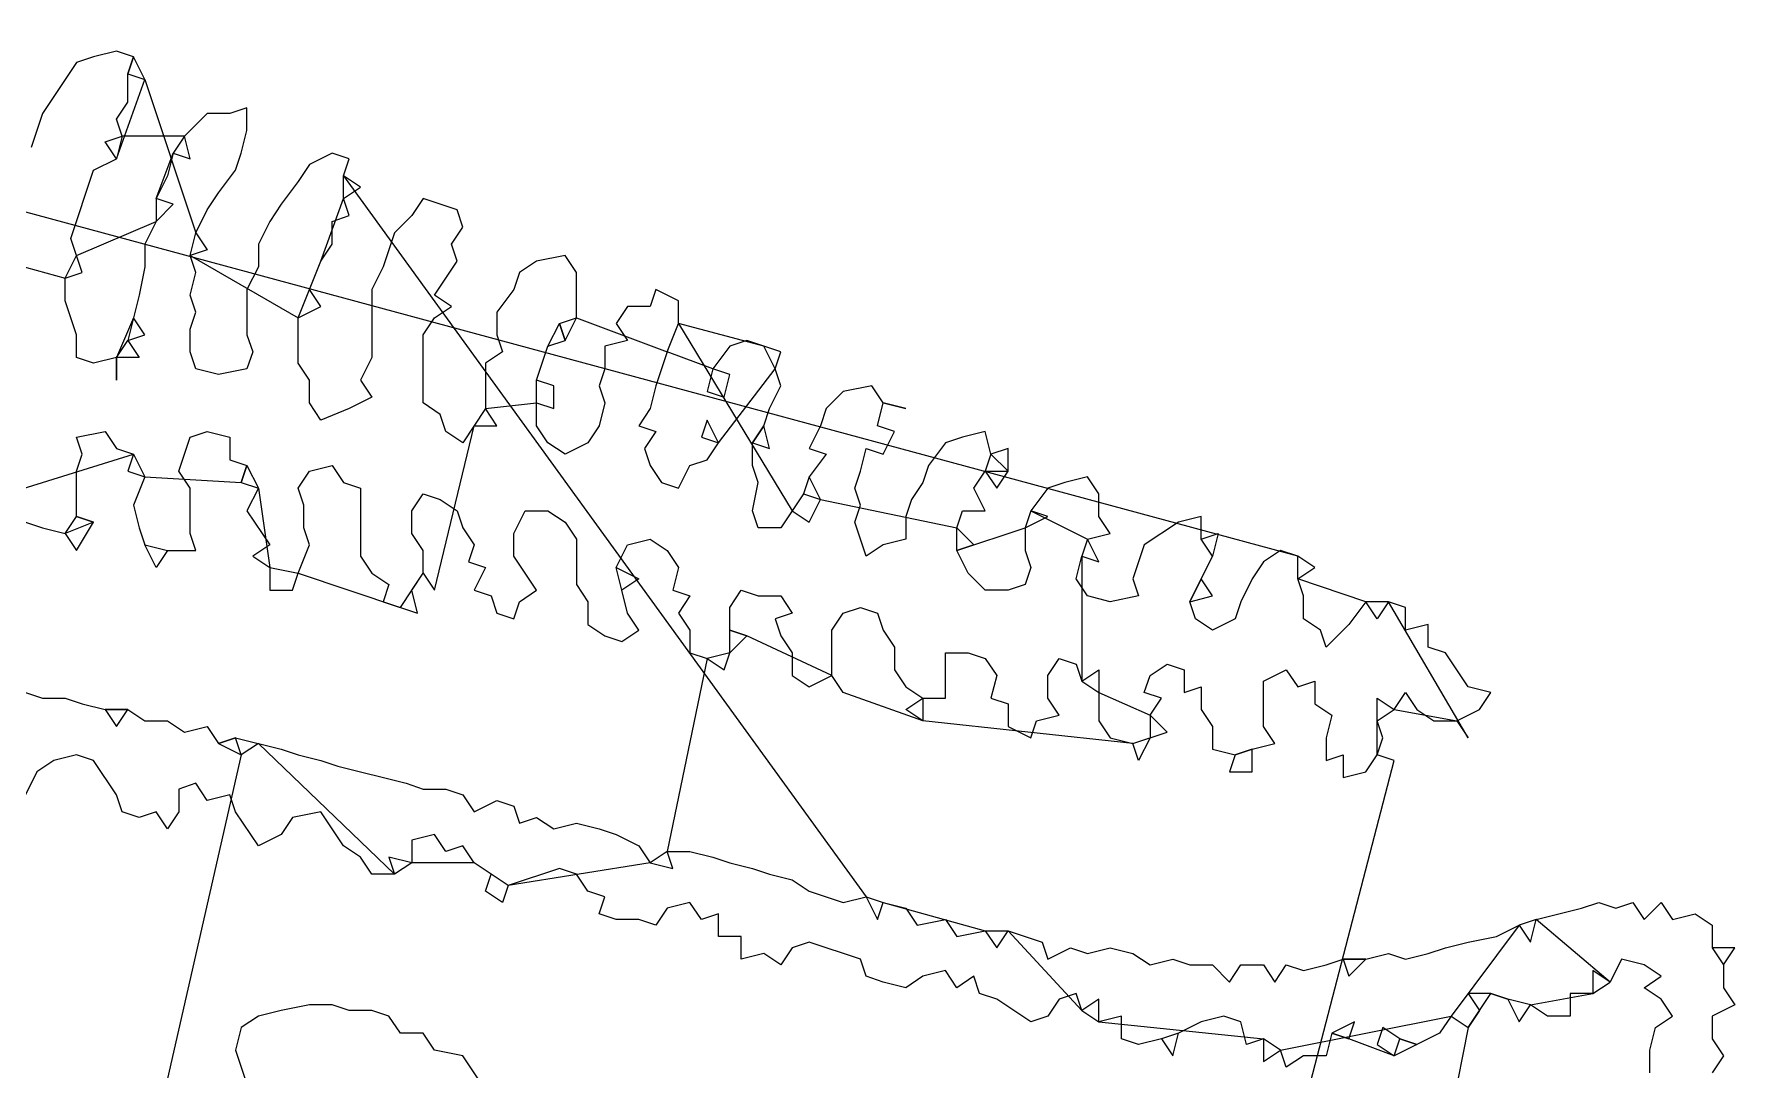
# Model space of a CAD drawing. Header units: metres. Extents: x 15 to 2853, y 44 to 1438.
# Drawn here: x 2553.5 to 2853, y 848.5 to 1031 of the extents above; entities that cross this region are included whole.
import ezdxf

# ---------------------------------------------------------------- set-up
doc = ezdxf.new("R2010")
doc.units = ezdxf.units.M
doc.layers.add('Draw', color=2, linetype='CONTINUOUS')
doc.layers.add('Skip', color=1, linetype='CONTINUOUS')

msp = doc.modelspace()

# ---------------------------------------------------------------- linework, layer by layer
at = {"layer": 'draw'}
for p, q in [((2568, 1028), (2564, 1027)), ((2571, 1027), (2568, 1028)), ((2561, 1026), (2555, 1017)), ((2564, 1027), (2561, 1026)), ((2570, 1024), (2571, 1027)), ((2573, 1023), (2571, 1027)), ((2570, 1019), (2570, 1024)), ((2570, 1024), (2573, 1023)), ((2568, 1016), (2570, 1019)), ((2555, 1017), (2553, 1011)), ((2569, 1013), (2568, 1016)), ((2588, 1017), (2584, 1017)), ((2591, 1018), (2588, 1017)), ((2591, 1014), (2591, 1018)), ((2566, 1012), (2569, 1013)), ((2569, 1013), (2568, 1009)), ((2580, 1013), (2578, 1010)), ((2581, 1009), (2580, 1013)), ((2590, 1010), (2591, 1014)), ((2568, 1009), (2566, 1012)), ((2578, 1010), (2577, 1006)), ((2578, 1010), (2581, 1009)), ((2589, 1007), (2590, 1010)), ((2606, 1010), (2602, 1008)), ((2609, 1009), (2606, 1010)), ((2560, 995), (2564, 1007)), ((2564, 1007), (2568, 1009)), ((2586, 1003), (2589, 1007)), ((2602, 1008), (2600, 1005)), ((2608, 1006), (2609, 1009)), ((2577, 1006), (2575, 1002)), ((2600, 1005), (2597, 1001)), ((2611, 1004), (2608, 1006)), ((2608, 1002), (2608, 1006)), ((2608, 1002), (2611, 1004)), ((2575, 1002), (2575, 998)), ((2578, 1001), (2575, 1002)), ((2575, 998), (2578, 1001)), ((2584, 1000), (2586, 1003)), ((2597, 1001), (2595, 998)), ((2609, 999), (2608, 1002)), ((2622, 1002), (2620, 999)), ((2628, 1000), (2622, 1002)), ((2575, 998), (2573, 994)), ((2582, 996), (2584, 1000)), ((2595, 998), (2593, 994)), ((2606, 998), (2609, 999)), ((2606, 994), (2606, 998)), ((2620, 999), (2617, 996)), ((2629, 997), (2628, 1000)), ((2562, 989), (2560, 995)), ((2581, 992), (2582, 996)), ((2582, 996), (2584, 993)), ((2617, 996), (2615, 990)), ((2627, 994), (2629, 997)), ((2559, 988), (2561, 992)), ((2573, 994), (2573, 990)), ((2584, 993), (2581, 992)), ((2582, 989), (2581, 992)), ((2593, 994), (2593, 990)), ((2604, 991), (2606, 994)), ((2628, 991), (2627, 994)), ((2647, 992), (2642, 991)), ((2649, 989), (2647, 992)), ((2559, 988), (2562, 989)), ((2573, 990), (2572, 985)), ((2581, 985), (2582, 989)), ((2593, 990), (2591, 986)), ((2600, 981), (2604, 991)), ((2615, 990), (2613, 986)), ((2624, 985), (2628, 991)), ((2639, 989), (2638, 986)), ((2642, 991), (2639, 989)), ((2649, 981), (2649, 989)), ((2559, 984), (2559, 988)), ((2591, 986), (2591, 978)), ((2604, 983), (2602, 986)), ((2613, 986), (2613, 974)), ((2638, 986), (2635, 982)), ((2663, 986), (2662, 983)), ((2667, 984), (2663, 986)), ((2561, 978), (2559, 984)), ((2572, 985), (2570, 977)), ((2582, 982), (2581, 985)), ((2600, 981), (2604, 983)), ((2627, 983), (2624, 985)), ((2624, 981), (2627, 983)), ((2658, 983), (2656, 980)), ((2662, 983), (2658, 983)), ((2667, 980), (2667, 984)), ((2573, 978), (2571, 981)), ((2581, 979), (2582, 982)), ((2600, 973), (2600, 981)), ((2622, 978), (2624, 981)), ((2635, 982), (2635, 978)), ((2644, 976), (2646, 980)), ((2646, 980), (2649, 981)), ((2647, 977), (2646, 980)), ((2647, 977), (2649, 981)), ((2656, 980), (2658, 977)), ((2665, 975), (2667, 980)), ((2561, 974), (2561, 978)), ((2568, 974), (2570, 977)), ((2570, 977), (2573, 978)), ((2570, 977), (2572, 974)), ((2581, 975), (2581, 979)), ((2591, 978), (2592, 975)), ((2622, 966), (2622, 978)), ((2635, 978), (2636, 975)), ((2644, 976), (2647, 977)), ((2658, 977), (2654, 976)), ((2679, 977), (2676, 976)), ((2685, 975), (2679, 977)), ((2564, 973), (2561, 974)), ((2568, 974), (2564, 973)), ((2572, 974), (2568, 974)), ((2568, 974), (2568, 970)), ((2582, 972), (2581, 975)), ((2592, 975), (2591, 972)), ((2613, 974), (2611, 970)), ((2636, 975), (2633, 973)), ((2642, 970), (2644, 976)), ((2654, 976), (2654, 972)), ((2665, 975), (2663, 969)), ((2676, 976), (2673, 972)), ((2684, 972), (2682, 976)), ((2684, 972), (2685, 975)), ((2586, 971), (2582, 972)), ((2602, 970), (2600, 973)), ((2633, 973), (2633, 965)), ((2654, 972), (2653, 969)), ((2673, 972), (2672, 968)), ((2676, 971), (2673, 972)), ((2675, 967), (2676, 971)), ((2685, 969), (2684, 972)), ((2602, 966), (2602, 970)), ((2611, 970), (2613, 967)), ((2642, 962), (2642, 970)), ((2645, 969), (2642, 970)), ((2645, 965), (2645, 969)), ((2653, 969), (2654, 966)), ((2663, 969), (2662, 965)), ((2672, 968), (2675, 967)), ((2683, 965), (2685, 969)), ((2696, 968), (2693, 965)), ((2703, 966), (2701, 969)), ((2604, 963), (2602, 966)), ((2609, 965), (2604, 963)), ((2613, 967), (2609, 965)), ((2625, 964), (2622, 966)), ((2633, 965), (2629, 959)), ((2635, 962), (2633, 965)), ((2642, 966), (2645, 965)), ((2654, 966), (2653, 962)), ((2662, 965), (2660, 962)), ((2682, 962), (2683, 965)), ((2693, 965), (2692, 962)), ((2702, 962), (2703, 966)), ((2703, 966), (2707, 965)), ((2626, 961), (2625, 964)), ((2631, 962), (2635, 962)), ((2644, 959), (2642, 962)), ((2653, 962), (2651, 959)), ((2660, 962), (2663, 961)), ((2672, 963), (2671, 960)), ((2674, 959), (2672, 963)), ((2682, 962), (2680, 959)), ((2683, 958), (2682, 962)), ((2692, 962), (2690, 958)), ((2705, 961), (2702, 962)), ((2561, 960), (2566, 961)), ((2562, 957), (2561, 960)), ((2566, 961), (2568, 958)), ((2579, 954), (2581, 960)), ((2581, 960), (2584, 961)), ((2584, 961), (2588, 960)), ((2588, 960), (2588, 956)), ((2629, 959), (2626, 961)), ((2647, 957), (2644, 959)), ((2651, 959), (2647, 957)), ((2663, 961), (2661, 958)), ((2671, 960), (2674, 959)), ((2672, 956), (2674, 959)), ((2680, 955), (2680, 959)), ((2680, 959), (2683, 958)), ((2703, 957), (2705, 961)), ((2714, 959), (2711, 955)), ((2717, 960), (2714, 959)), ((2721, 961), (2717, 960)), ((2722, 957), (2721, 961)), ((2561, 954), (2562, 957)), ((2568, 958), (2571, 957)), ((2571, 957), (2570, 954)), ((2571, 957), (2573, 953)), ((2588, 956), (2591, 955)), ((2661, 958), (2662, 955)), ((2669, 955), (2672, 956)), ((2690, 958), (2693, 957)), ((2693, 957), (2690, 953)), ((2699, 954), (2700, 958)), ((2700, 958), (2703, 957)), ((2722, 957), (2721, 954)), ((2725, 958), (2722, 957)), ((2725, 954), (2725, 958)), ((2561, 946), (2561, 954)), ((2570, 954), (2573, 953)), ((2573, 953), (2571, 948)), ((2581, 951), (2579, 954)), ((2590, 952), (2591, 955)), ((2591, 955), (2593, 951)), ((2600, 951), (2602, 954)), ((2602, 954), (2606, 955)), ((2606, 955), (2608, 952)), ((2662, 955), (2664, 952)), ((2667, 951), (2669, 955)), ((2681, 952), (2680, 955)), ((2690, 953), (2689, 950)), ((2692, 949), (2690, 953)), ((2698, 951), (2699, 954)), ((2711, 955), (2710, 952)), ((2719, 951), (2721, 954)), ((2721, 954), (2725, 954)), ((2721, 954), (2723, 951)), ((2723, 951), (2725, 954)), ((2739, 953), (2735, 952)), ((2741, 950), (2739, 953)), ((2581, 943), (2581, 951)), ((2590, 952), (2593, 951)), ((2593, 951), (2591, 947)), ((2601, 948), (2600, 951)), ((2608, 952), (2611, 951)), ((2611, 951), (2611, 939)), ((2620, 947), (2622, 950)), ((2622, 950), (2625, 949)), ((2664, 952), (2667, 951)), ((2680, 947), (2681, 952)), ((2689, 950), (2685, 944)), ((2689, 950), (2692, 949)), ((2699, 948), (2698, 951)), ((2710, 952), (2708, 949)), ((2732, 951), (2729, 947)), ((2735, 952), (2732, 951)), ((2741, 946), (2741, 950)), ((2571, 948), (2572, 944)), ((2591, 947), (2595, 941)), ((2601, 944), (2601, 948)), ((2620, 943), (2620, 947)), ((2625, 949), (2628, 947)), ((2628, 947), (2629, 944)), ((2638, 943), (2640, 947)), ((2640, 947), (2644, 947)), ((2644, 947), (2647, 945)), ((2681, 944), (2680, 947)), ((2687, 947), (2690, 945)), ((2690, 945), (2692, 949)), ((2698, 945), (2699, 948)), ((2708, 949), (2707, 946)), ((2716, 944), (2717, 947)), ((2717, 947), (2721, 947)), ((2729, 947), (2728, 944)), ((2732, 946), (2729, 947)), ((2552, 945), (2555, 944)), ((2555, 944), (2559, 943)), ((2559, 943), (2561, 946)), ((2564, 945), (2559, 943)), ((2561, 946), (2564, 945)), ((2561, 940), (2564, 945)), ((2572, 944), (2573, 941)), ((2602, 941), (2601, 944)), ((2629, 944), (2631, 941)), ((2647, 945), (2649, 942)), ((2685, 944), (2681, 944)), ((2700, 939), (2698, 945)), ((2707, 946), (2707, 942)), ((2716, 940), (2716, 944)), ((2716, 944), (2719, 941)), ((2728, 944), (2732, 946)), ((2728, 944), (2728, 940)), ((2743, 943), (2741, 946)), ((2755, 945), (2749, 941)), ((2759, 946), (2755, 945)), ((2759, 942), (2759, 946)), ((2559, 943), (2561, 940)), ((2573, 941), (2577, 940)), ((2575, 937), (2573, 941)), ((2582, 940), (2581, 943)), ((2595, 941), (2592, 939)), ((2600, 936), (2602, 941)), ((2622, 940), (2620, 943)), ((2631, 941), (2630, 938)), ((2638, 939), (2638, 943)), ((2649, 942), (2649, 934)), ((2656, 937), (2658, 941)), ((2658, 941), (2662, 942)), ((2662, 942), (2665, 940)), ((2703, 941), (2700, 939)), ((2707, 942), (2703, 941)), ((2719, 941), (2716, 940)), ((2739, 942), (2738, 939)), ((2739, 942), (2743, 943)), ((2741, 938), (2739, 942)), ((2749, 941), (2747, 935)), ((2759, 942), (2762, 943)), ((2761, 939), (2759, 942)), ((2762, 943), (2761, 939)), ((2577, 940), (2575, 937)), ((2577, 940), (2582, 940)), ((2592, 939), (2595, 937)), ((2611, 939), (2613, 936)), ((2622, 936), (2622, 940)), ((2630, 938), (2633, 937)), ((2642, 933), (2638, 939)), ((2665, 940), (2667, 937)), ((2718, 936), (2716, 940)), ((2728, 940), (2729, 937)), ((2737, 935), (2738, 939)), ((2738, 939), (2741, 938)), ((2770, 938), (2768, 935)), ((2773, 940), (2770, 938)), ((2776, 939), (2773, 940)), ((2779, 937), (2776, 939)), ((2776, 935), (2776, 939)), ((2595, 937), (2600, 936)), ((2595, 937), (2595, 933)), ((2599, 933), (2600, 936)), ((2613, 936), (2616, 934)), ((2618, 930), (2622, 936)), ((2622, 936), (2624, 933)), ((2633, 937), (2631, 933)), ((2657, 933), (2656, 937)), ((2656, 937), (2660, 935)), ((2660, 935), (2657, 933)), ((2667, 937), (2666, 933)), ((2721, 933), (2718, 936)), ((2729, 937), (2728, 934)), ((2739, 932), (2737, 935)), ((2747, 935), (2748, 932)), ((2759, 935), (2757, 931)), ((2761, 932), (2759, 935)), ((2768, 935), (2766, 931)), ((2776, 935), (2779, 937)), ((2777, 932), (2776, 935)), ((2595, 933), (2599, 933)), ((2616, 934), (2615, 931)), ((2621, 929), (2620, 933)), ((2631, 933), (2634, 932)), ((2634, 932), (2635, 929)), ((2639, 931), (2642, 933)), ((2649, 934), (2651, 931)), ((2666, 933), (2669, 932)), ((2669, 932), (2667, 929)), ((2676, 930), (2678, 933)), ((2678, 933), (2681, 932)), ((2681, 932), (2685, 932)), ((2685, 932), (2687, 929)), ((2725, 933), (2721, 933)), ((2728, 934), (2725, 933)), ((2743, 931), (2739, 932)), ((2757, 931), (2761, 932)), ((2777, 928), (2777, 932)), ((2615, 931), (2621, 929)), ((2635, 929), (2638, 928)), ((2638, 928), (2639, 931)), ((2651, 931), (2651, 927)), ((2660, 926), (2658, 929)), ((2667, 929), (2669, 926)), ((2676, 922), (2676, 930)), ((2687, 929), (2684, 928)), ((2694, 926), (2696, 929)), ((2696, 929), (2699, 930)), ((2699, 930), (2702, 929)), ((2702, 929), (2703, 926)), ((2758, 928), (2757, 931)), ((2766, 931), (2765, 928)), ((2788, 931), (2785, 927)), ((2790, 928), (2788, 931)), ((2792, 931), (2788, 931)), ((2792, 931), (2790, 928)), ((2795, 930), (2792, 931)), ((2795, 926), (2795, 930)), ((2651, 927), (2654, 925)), ((2657, 924), (2660, 926)), ((2669, 926), (2669, 922)), ((2679, 925), (2676, 926)), ((2684, 928), (2685, 925)), ((2694, 918), (2694, 926)), ((2703, 926), (2705, 923)), ((2761, 926), (2758, 928)), ((2765, 928), (2761, 926)), ((2780, 926), (2777, 928)), ((2781, 923), (2780, 926)), ((2785, 927), (2781, 923)), ((2799, 927), (2795, 926)), ((2799, 923), (2799, 927)), ((2654, 925), (2657, 924)), ((2679, 925), (2676, 922)), ((2685, 925), (2687, 922)), ((2705, 923), (2705, 919)), ((2802, 922), (2799, 923)), ((2669, 922), (2672, 921)), ((2676, 922), (2672, 921)), ((2672, 921), (2675, 919)), ((2675, 919), (2676, 922)), ((2687, 922), (2687, 918)), ((2714, 914), (2714, 922)), ((2714, 922), (2718, 922)), ((2718, 922), (2721, 921)), ((2721, 921), (2723, 918)), ((2732, 918), (2734, 921)), ((2734, 921), (2737, 920)), ((2737, 920), (2738, 917)), ((2750, 918), (2753, 920)), ((2753, 920), (2756, 919)), ((2806, 916), (2802, 922)), ((2687, 918), (2690, 916)), ((2690, 916), (2694, 918)), ((2696, 915), (2694, 918)), ((2705, 919), (2707, 916)), ((2723, 918), (2722, 914)), ((2732, 914), (2732, 918)), ((2738, 917), (2741, 919)), ((2738, 917), (2741, 915)), ((2741, 919), (2741, 910)), ((2749, 915), (2750, 918)), ((2756, 919), (2756, 915)), ((2770, 917), (2774, 919)), ((2770, 909), (2770, 917)), ((2774, 919), (2776, 916)), ((2776, 916), (2779, 917)), ((2779, 917), (2779, 913)), ((2552, 915), (2555, 914)), ((2555, 914), (2559, 914)), ((2559, 914), (2562, 913)), ((2707, 916), (2710, 914)), ((2707, 912), (2710, 914)), ((2710, 914), (2714, 914)), ((2710, 914), (2710, 910)), ((2722, 914), (2725, 913)), ((2734, 911), (2732, 914)), ((2752, 914), (2749, 915)), ((2750, 911), (2752, 914)), ((2756, 915), (2759, 916)), ((2759, 916), (2759, 912)), ((2790, 910), (2790, 914)), ((2790, 914), (2793, 912)), ((2793, 912), (2795, 915)), ((2795, 915), (2797, 912)), ((2810, 915), (2806, 916)), ((2808, 912), (2810, 915)), ((2562, 913), (2566, 912)), ((2566, 912), (2568, 909)), ((2570, 912), (2566, 912)), ((2568, 909), (2570, 912)), ((2570, 912), (2573, 910)), ((2710, 910), (2707, 912)), ((2725, 913), (2725, 909)), ((2730, 910), (2734, 911)), ((2753, 908), (2750, 911)), ((2750, 911), (2750, 907)), ((2759, 912), (2761, 909)), ((2779, 913), (2782, 911)), ((2782, 911), (2781, 907)), ((2790, 910), (2793, 912)), ((2797, 912), (2800, 910)), ((2804, 910), (2808, 912)), ((2573, 910), (2577, 910)), ((2577, 910), (2580, 908)), ((2580, 908), (2584, 909)), ((2584, 909), (2586, 906)), ((2725, 909), (2729, 907)), ((2729, 907), (2730, 910)), ((2741, 910), (2743, 907)), ((2747, 906), (2753, 908)), ((2761, 909), (2761, 905)), ((2772, 906), (2770, 909)), ((2791, 907), (2790, 910)), ((2800, 910), (2804, 910)), ((2804, 910), (2806, 907)), ((2589, 907), (2586, 906)), ((2586, 906), (2590, 904)), ((2590, 904), (2589, 907)), ((2589, 907), (2597, 905)), ((2593, 906), (2590, 904)), ((2597, 905), (2600, 904)), ((2743, 907), (2747, 906)), ((2748, 903), (2747, 906)), ((2750, 907), (2748, 903)), ((2761, 905), (2765, 904)), ((2768, 905), (2765, 904)), ((2768, 905), (2772, 906)), ((2768, 901), (2768, 905)), ((2781, 907), (2781, 903)), ((2790, 904), (2791, 907)), ((2557, 903), (2554, 901)), ((2561, 904), (2557, 903)), ((2564, 903), (2561, 904)), ((2568, 897), (2564, 903)), ((2600, 904), (2604, 903)), ((2604, 903), (2607, 902)), ((2607, 902), (2619, 899)), ((2765, 904), (2764, 901)), ((2781, 903), (2784, 904)), ((2784, 904), (2784, 900)), ((2788, 901), (2790, 904)), ((2793, 903), (2790, 904)), ((2554, 901), (2552, 897)), ((2582, 899), (2579, 898)), ((2584, 896), (2582, 899)), ((2619, 899), (2622, 898)), ((2764, 901), (2768, 901)), ((2784, 900), (2788, 901)), ((2569, 894), (2568, 897)), ((2579, 898), (2579, 894)), ((2588, 897), (2584, 896)), ((2589, 894), (2588, 897)), ((2622, 898), (2626, 898)), ((2626, 898), (2629, 897)), ((2629, 897), (2631, 894)), ((2631, 894), (2635, 896)), ((2635, 896), (2638, 895)), ((2572, 893), (2569, 894)), ((2575, 894), (2572, 893)), ((2577, 891), (2575, 894)), ((2579, 894), (2577, 891)), ((2593, 888), (2589, 894)), ((2599, 893), (2597, 890)), ((2604, 894), (2599, 893)), ((2608, 888), (2604, 894)), ((2638, 895), (2639, 892)), ((2639, 892), (2642, 893)), ((2642, 893), (2645, 891)), ((2597, 890), (2593, 888)), ((2624, 890), (2620, 889)), ((2626, 887), (2624, 890)), ((2645, 891), (2649, 892)), ((2649, 892), (2653, 891)), ((2653, 891), (2656, 890)), ((2656, 890), (2660, 888)), ((2611, 886), (2608, 888)), ((2620, 889), (2620, 885)), ((2629, 888), (2626, 887)), ((2631, 885), (2629, 888)), ((2660, 888), (2662, 885)), ((2665, 887), (2662, 885)), ((2666, 884), (2665, 887)), ((2665, 887), (2669, 887)), ((2669, 887), (2673, 886)), ((2613, 883), (2611, 886)), ((2620, 885), (2616, 886)), ((2616, 886), (2617, 883)), ((2620, 885), (2617, 883)), ((2637, 881), (2631, 885)), ((2646, 884), (2637, 881)), ((2649, 883), (2646, 884)), ((2662, 885), (2666, 884)), ((2673, 886), (2676, 885)), ((2676, 885), (2680, 884)), ((2680, 884), (2683, 883)), ((2617, 883), (2613, 883)), ((2633, 880), (2634, 883)), ((2637, 881), (2636, 878)), ((2651, 880), (2649, 883)), ((2683, 883), (2687, 882)), ((2687, 882), (2690, 880)), ((2636, 878), (2633, 880)), ((2654, 879), (2651, 880)), ((2653, 876), (2654, 879)), ((2669, 878), (2665, 877)), ((2671, 875), (2669, 878)), ((2690, 880), (2696, 878)), ((2696, 878), (2700, 879)), ((2700, 879), (2702, 875)), ((2700, 879), (2703, 878)), ((2702, 875), (2703, 878)), ((2703, 878), (2707, 877)), ((2826, 877), (2829, 878)), ((2829, 878), (2832, 877)), ((2832, 877), (2835, 878)), ((2835, 878), (2837, 875)), ((2837, 875), (2840, 878)), ((2840, 878), (2842, 875)), ((2656, 875), (2653, 876)), ((2660, 875), (2656, 875)), ((2663, 874), (2660, 875)), ((2665, 877), (2663, 874)), ((2674, 876), (2671, 875)), ((2674, 872), (2674, 876)), ((2707, 877), (2709, 874)), ((2709, 874), (2714, 875)), ((2714, 875), (2716, 872)), ((2818, 875), (2815, 874)), ((2817, 871), (2818, 875)), ((2818, 875), (2826, 877)), ((2842, 875), (2846, 876)), ((2846, 876), (2849, 874)), ((2678, 872), (2674, 872)), ((2678, 868), (2678, 872)), ((2716, 872), (2721, 873)), ((2721, 873), (2723, 870)), ((2721, 873), (2725, 873)), ((2723, 870), (2725, 873)), ((2725, 873), (2731, 871)), ((2811, 872), (2815, 874)), ((2815, 874), (2817, 871)), ((2849, 874), (2849, 870)), ((2685, 867), (2682, 869)), ((2687, 870), (2685, 867)), ((2690, 871), (2687, 870)), ((2699, 868), (2690, 871)), ((2731, 871), (2732, 868)), ((2732, 868), (2736, 870)), ((2736, 870), (2739, 869)), ((2739, 869), (2743, 870)), ((2743, 870), (2747, 869)), ((2747, 869), (2750, 867)), ((2788, 868), (2792, 869)), ((2792, 869), (2795, 868)), ((2795, 868), (2799, 869)), ((2799, 869), (2802, 870)), ((2802, 870), (2806, 871)), ((2849, 870), (2851, 867)), ((2853, 870), (2849, 870)), ((2851, 867), (2853, 870)), ((2700, 865), (2699, 868)), ((2714, 866), (2710, 865)), ((2716, 863), (2714, 866)), ((2750, 867), (2754, 868)), ((2754, 868), (2757, 867)), ((2757, 867), (2761, 867)), ((2761, 867), (2764, 864)), ((2764, 864), (2766, 867)), ((2766, 867), (2770, 867)), ((2770, 867), (2772, 864)), ((2772, 864), (2774, 867)), ((2774, 867), (2777, 866)), ((2777, 866), (2781, 867)), ((2781, 867), (2784, 868)), ((2784, 868), (2785, 865)), ((2788, 868), (2784, 868)), ((2785, 865), (2788, 868)), ((2831, 864), (2828, 866)), ((2828, 866), (2828, 862)), ((2837, 867), (2833, 868)), ((2840, 865), (2837, 867)), ((2851, 867), (2851, 863)), ((2703, 864), (2700, 865)), ((2707, 863), (2703, 864)), ((2710, 865), (2707, 863)), ((2719, 865), (2716, 863)), ((2720, 862), (2719, 865)), ((2828, 862), (2831, 864)), ((2837, 863), (2840, 865)), ((2840, 861), (2837, 863)), ((2851, 863), (2853, 860)), ((2606, 860), (2602, 860)), ((2609, 859), (2606, 860)), ((2723, 861), (2720, 862)), ((2729, 857), (2723, 861)), ((2734, 861), (2732, 858)), ((2737, 862), (2734, 861)), ((2738, 859), (2737, 862)), ((2741, 861), (2738, 859)), ((2741, 857), (2741, 861)), ((2810, 862), (2806, 862)), ((2806, 862), (2808, 859)), ((2806, 856), (2810, 862)), ((2813, 861), (2810, 862)), ((2817, 860), (2813, 861)), ((2813, 861), (2815, 857)), ((2815, 857), (2817, 860)), ((2820, 858), (2817, 860)), ((2828, 862), (2824, 862)), ((2824, 862), (2824, 858)), ((2842, 858), (2840, 861)), ((2853, 860), (2849, 858)), ((2593, 858), (2590, 856)), ((2597, 859), (2593, 858)), ((2613, 859), (2609, 859)), ((2616, 858), (2613, 859)), ((2618, 855), (2616, 858)), ((2732, 858), (2729, 857)), ((2738, 859), (2741, 857)), ((2745, 858), (2741, 857)), ((2745, 854), (2745, 858)), ((2759, 857), (2755, 855)), ((2763, 858), (2759, 857)), ((2766, 857), (2763, 858)), ((2767, 853), (2766, 857)), ((2786, 857), (2782, 855)), ((2785, 854), (2786, 857)), ((2803, 858), (2801, 855)), ((2803, 858), (2806, 856)), ((2824, 858), (2820, 858)), ((2839, 856), (2842, 858)), ((2849, 858), (2849, 854)), ((2590, 856), (2589, 852)), ((2622, 855), (2618, 855)), ((2624, 852), (2622, 855)), ((2748, 853), (2745, 854)), ((2752, 854), (2748, 853)), ((2755, 855), (2752, 854)), ((2752, 854), (2754, 851)), ((2754, 851), (2755, 855)), ((2770, 854), (2767, 853)), ((2773, 852), (2770, 854)), ((2770, 854), (2770, 850)), ((2782, 855), (2781, 851)), ((2782, 855), (2785, 854)), ((2791, 856), (2790, 853)), ((2794, 854), (2791, 856)), ((2801, 855), (2793, 851)), ((2793, 851), (2794, 854)), ((2794, 854), (2797, 853)), ((2838, 852), (2839, 856)), ((2849, 854), (2851, 851)), ((2589, 852), (2591, 846)), ((2629, 851), (2624, 852)), ((2633, 845), (2629, 851)), ((2770, 850), (2773, 852)), ((2774, 849), (2773, 852)), ((2777, 851), (2774, 849)), ((2781, 851), (2777, 851)), ((2790, 853), (2793, 851)), ((2838, 848), (2838, 852)), ((2851, 851), (2849, 848))]:
    msp.add_line(p, q, dxfattribs=at)
at = {"layer": 'skip'}
for p, q in [((2776, 939), (2436, 1031)), ((2571, 1027), (2570, 1024)), ((2568, 1009), (2573, 1023)), ((2573, 1023), (2582, 996)), ((2584, 1017), (2580, 1013)), ((2580, 1013), (2569, 1013)), ((2575, 1002), (2578, 1010)), ((2501, 1004), (2559, 988)), ((2608, 1006), (2700, 879)), ((2604, 991), (2608, 1002)), ((2561, 992), (2575, 998)), ((2581, 992), (2600, 981)), ((2602, 986), (2604, 991)), ((2571, 981), (2568, 974)), ((2646, 980), (2647, 977)), ((2649, 981), (2665, 975)), ((2682, 976), (2667, 980)), ((2667, 980), (2687, 947)), ((2568, 970), (2568, 974)), ((2642, 970), (2644, 976)), ((2673, 972), (2665, 975)), ((2591, 972), (2586, 971)), ((2674, 959), (2684, 972)), ((2701, 969), (2696, 968)), ((2633, 965), (2642, 966)), ((2707, 965), (2703, 966)), ((2624, 933), (2631, 962)), ((2680, 959), (2682, 962)), ((2539, 947), (2571, 957)), ((2725, 954), (2722, 957)), ((2573, 953), (2590, 952)), ((2591, 955), (2590, 952)), ((2690, 953), (2689, 950)), ((2593, 951), (2595, 937)), ((2721, 947), (2719, 951)), ((2692, 949), (2716, 944)), ((2729, 947), (2739, 942)), ((2564, 945), (2561, 946)), ((2716, 940), (2728, 944)), ((2573, 941), (2577, 940)), ((2761, 939), (2759, 942)), ((2738, 939), (2738, 917)), ((2757, 931), (2761, 939)), ((2600, 936), (2618, 930)), ((2620, 933), (2622, 936)), ((2657, 933), (2656, 937)), ((2788, 931), (2776, 935)), ((2658, 929), (2657, 933)), ((2748, 932), (2743, 931)), ((2806, 907), (2792, 931)), ((2676, 926), (2679, 925)), ((2694, 918), (2679, 925)), ((2672, 921), (2665, 887)), ((2710, 910), (2696, 915)), ((2741, 915), (2750, 911)), ((2566, 912), (2570, 912)), ((2793, 912), (2804, 910)), ((2747, 906), (2710, 910)), ((2790, 904), (2790, 910)), ((2586, 906), (2589, 907)), ((2617, 883), (2593, 906)), ((2765, 904), (2768, 905)), ((2590, 904), (2577, 847)), ((2741, 703), (2793, 903)), ((2631, 885), (2620, 885)), ((2634, 883), (2631, 885)), ((2662, 885), (2637, 881)), ((2703, 878), (2721, 873)), ((2831, 864), (2818, 875)), ((2725, 873), (2738, 859)), ((2815, 874), (2803, 858)), ((2806, 871), (2811, 872)), ((2682, 869), (2678, 868)), ((2849, 870), (2851, 867)), ((2784, 868), (2788, 868)), ((2833, 868), (2831, 864)), ((2602, 860), (2597, 859)), ((2810, 862), (2813, 861)), ((2817, 860), (2828, 862)), ((2741, 857), (2770, 854)), ((2773, 852), (2803, 858)), ((2808, 859), (2806, 856)), ((2755, 855), (2752, 854)), ((2785, 854), (2782, 855)), ((2793, 851), (2785, 854)), ((2797, 853), (2794, 854)), ((2806, 856), (2797, 810))]:
    msp.add_line(p, q, dxfattribs=at)

doc.saveas('drawing.dxf')
